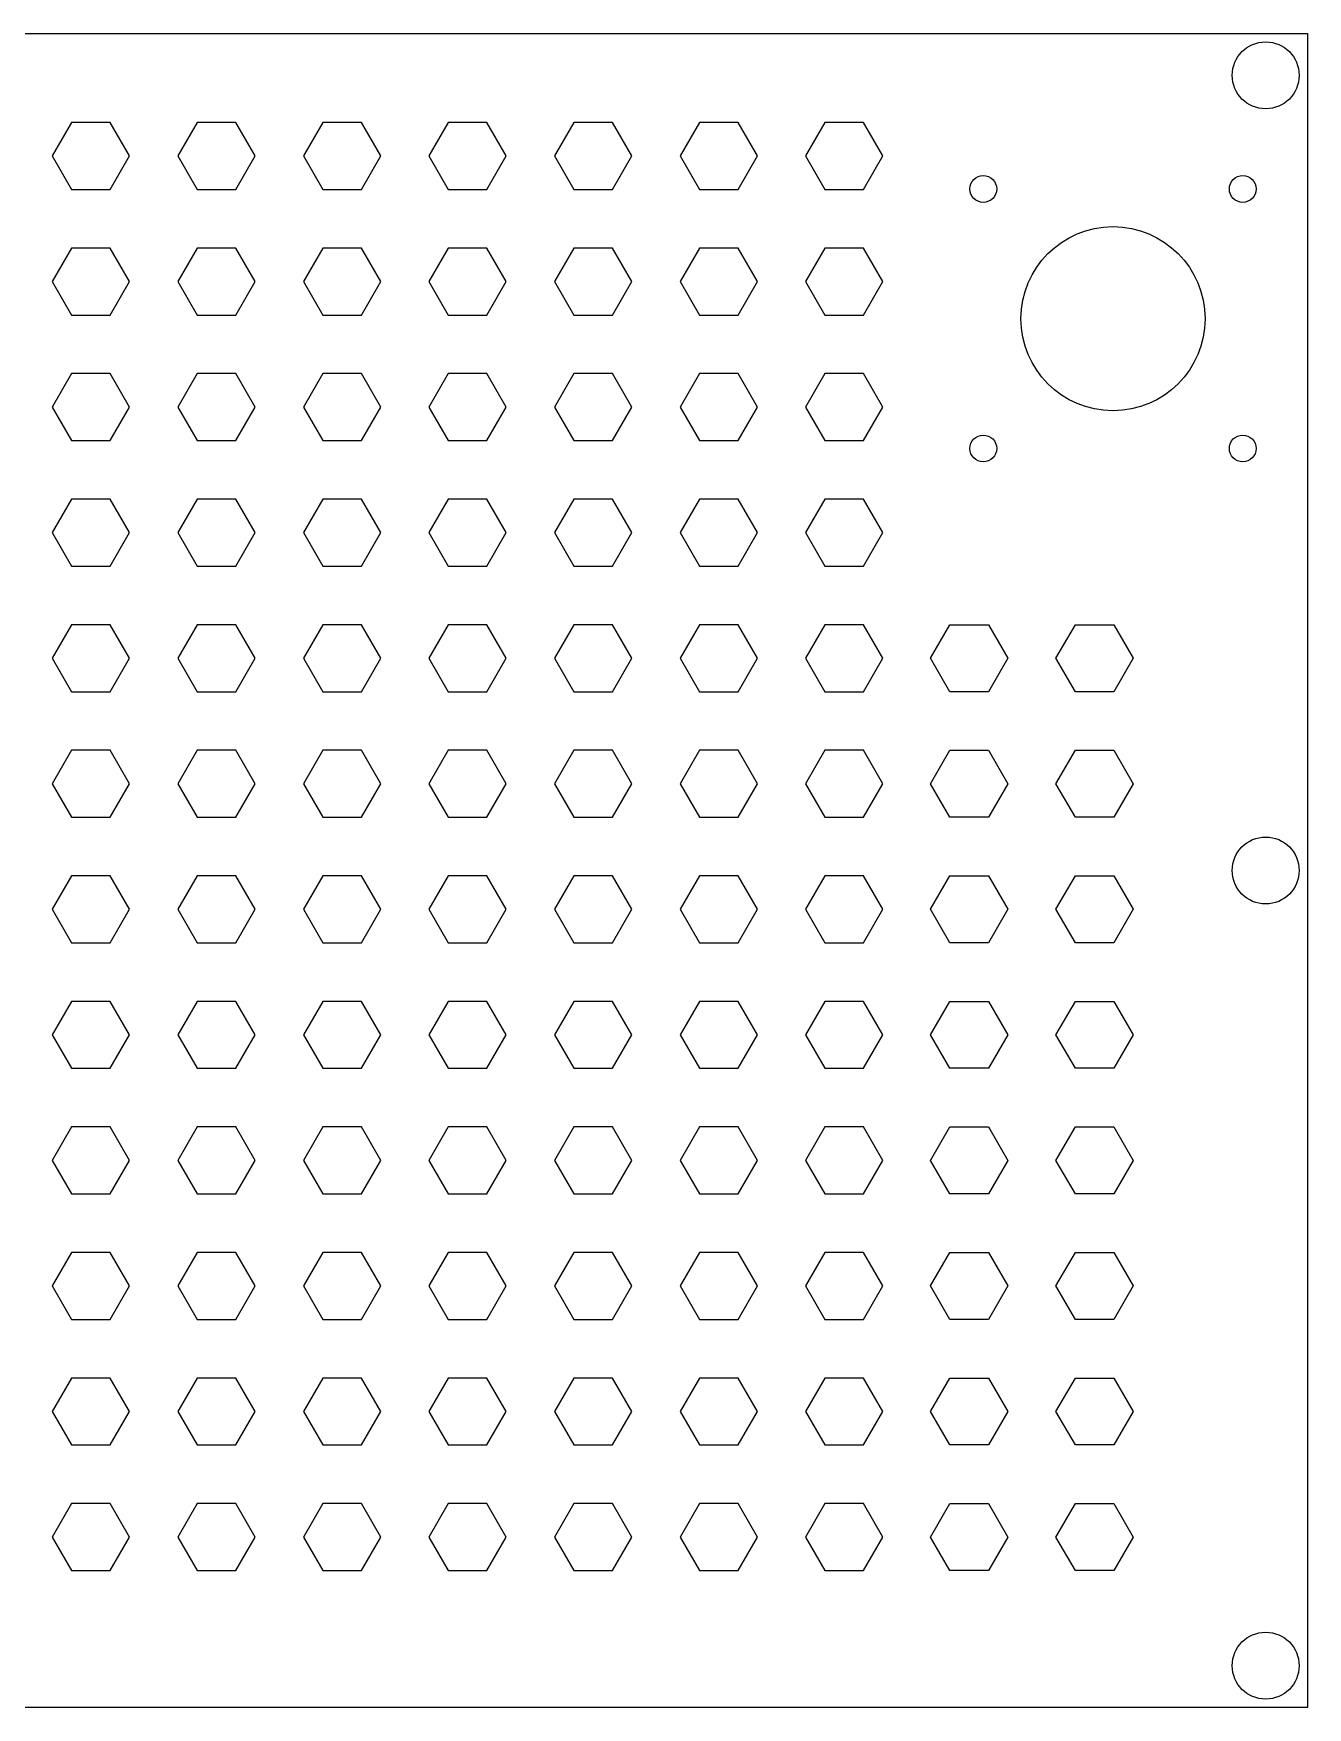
# Model space of a CAD drawing. Header units: millimetres. Extents: x -200 to 200, y 114 to 314.
# Drawn here: x 47.8 to 200, y 114.2 to 314.1 of the extents above; entities that cross this region are included whole.
import ezdxf

# ---------------------------------------------------------------- set-up
doc = ezdxf.new("R2010")
doc.units = ezdxf.units.MM
doc.layers.add('Shape2DView', color=7, linetype='CONTINUOUS')

msp = doc.modelspace()

# ---------------------------------------------------------------- linework, layer by layer
at = {"layer": 'Shape2DView'}
for p, q in [((-200, 314.15), (200, 314.15)), ((200, 314.15), (200, 114.15)), ((52.3512, 303.515), (50.0414, 299.515)), ((56.9702, 303.515), (52.3512, 303.515)), ((59.28, 299.515), (56.9702, 303.515)), ((67.3512, 303.515), (65.0414, 299.515)), ((71.9702, 303.515), (67.3512, 303.515)), ((74.28, 299.515), (71.9702, 303.515)), ((82.3512, 303.515), (80.0414, 299.515)), ((86.9702, 303.515), (82.3512, 303.515)), ((89.28, 299.515), (86.9702, 303.515)), ((97.3512, 303.515), (95.0414, 299.515)), ((101.97, 303.515), (97.3512, 303.515)), ((104.28, 299.515), (101.97, 303.515)), ((112.351, 303.515), (110.041, 299.515)), ((116.97, 303.515), (112.351, 303.515)), ((119.28, 299.515), (116.97, 303.515)), ((127.351, 303.515), (125.041, 299.515)), ((131.97, 303.515), (127.351, 303.515)), ((134.28, 299.515), (131.97, 303.515)), ((142.351, 303.515), (140.041, 299.515)), ((146.97, 303.515), (142.351, 303.515)), ((149.28, 299.515), (146.97, 303.515)), ((50.0414, 299.515), (52.3512, 295.515)), ((56.9702, 295.515), (59.28, 299.515)), ((65.0414, 299.515), (67.3512, 295.515)), ((71.9702, 295.515), (74.28, 299.515)), ((80.0414, 299.515), (82.3512, 295.515)), ((86.9702, 295.515), (89.28, 299.515)), ((95.0414, 299.515), (97.3512, 295.515)), ((101.97, 295.515), (104.28, 299.515)), ((110.041, 299.515), (112.351, 295.515)), ((116.97, 295.515), (119.28, 299.515)), ((125.041, 299.515), (127.351, 295.515)), ((131.97, 295.515), (134.28, 299.515)), ((140.041, 299.515), (142.351, 295.515)), ((146.97, 295.515), (149.28, 299.515)), ((52.3512, 295.515), (56.9702, 295.515)), ((67.3512, 295.515), (71.9702, 295.515)), ((82.3512, 295.515), (86.9702, 295.515)), ((97.3512, 295.515), (101.97, 295.515)), ((112.351, 295.515), (116.97, 295.515)), ((127.351, 295.515), (131.97, 295.515)), ((142.351, 295.515), (146.97, 295.515)), ((52.3512, 288.515), (50.0414, 284.515)), ((56.9702, 288.515), (52.3512, 288.515)), ((59.28, 284.515), (56.9702, 288.515)), ((67.3512, 288.515), (65.0414, 284.515)), ((71.9702, 288.515), (67.3512, 288.515)), ((74.28, 284.515), (71.9702, 288.515)), ((82.3512, 288.515), (80.0414, 284.515)), ((86.9702, 288.515), (82.3512, 288.515)), ((89.28, 284.515), (86.9702, 288.515)), ((97.3512, 288.515), (95.0414, 284.515)), ((101.97, 288.515), (97.3512, 288.515)), ((104.28, 284.515), (101.97, 288.515)), ((112.351, 288.515), (110.041, 284.515)), ((116.97, 288.515), (112.351, 288.515)), ((119.28, 284.515), (116.97, 288.515)), ((127.351, 288.515), (125.041, 284.515)), ((131.97, 288.515), (127.351, 288.515)), ((134.28, 284.515), (131.97, 288.515)), ((142.351, 288.515), (140.041, 284.515)), ((146.97, 288.515), (142.351, 288.515)), ((149.28, 284.515), (146.97, 288.515)), ((50.0414, 284.515), (52.3512, 280.515)), ((56.9702, 280.515), (59.28, 284.515)), ((65.0414, 284.515), (67.3512, 280.515)), ((71.9702, 280.515), (74.28, 284.515)), ((80.0414, 284.515), (82.3512, 280.515)), ((86.9702, 280.515), (89.28, 284.515)), ((95.0414, 284.515), (97.3512, 280.515)), ((101.97, 280.515), (104.28, 284.515)), ((110.041, 284.515), (112.351, 280.515)), ((116.97, 280.515), (119.28, 284.515)), ((125.041, 284.515), (127.351, 280.515)), ((131.97, 280.515), (134.28, 284.515)), ((140.041, 284.515), (142.351, 280.515)), ((146.97, 280.515), (149.28, 284.515)), ((52.3512, 280.515), (56.9702, 280.515)), ((67.3512, 280.515), (71.9702, 280.515)), ((82.3512, 280.515), (86.9702, 280.515)), ((97.3512, 280.515), (101.97, 280.515)), ((112.351, 280.515), (116.97, 280.515)), ((127.351, 280.515), (131.97, 280.515)), ((142.351, 280.515), (146.97, 280.515)), ((52.3512, 273.515), (50.0414, 269.515)), ((56.9702, 273.515), (52.3512, 273.515)), ((59.28, 269.515), (56.9702, 273.515)), ((67.3512, 273.515), (65.0414, 269.515)), ((71.9702, 273.515), (67.3512, 273.515)), ((74.28, 269.515), (71.9702, 273.515)), ((82.3512, 273.515), (80.0414, 269.515)), ((86.9702, 273.515), (82.3512, 273.515)), ((89.28, 269.515), (86.9702, 273.515)), ((97.3512, 273.515), (95.0414, 269.515)), ((101.97, 273.515), (97.3512, 273.515)), ((104.28, 269.515), (101.97, 273.515)), ((112.351, 273.515), (110.041, 269.515)), ((116.97, 273.515), (112.351, 273.515)), ((119.28, 269.515), (116.97, 273.515)), ((127.351, 273.515), (125.041, 269.515)), ((131.97, 273.515), (127.351, 273.515)), ((134.28, 269.515), (131.97, 273.515)), ((142.351, 273.515), (140.041, 269.515)), ((146.97, 273.515), (142.351, 273.515)), ((149.28, 269.515), (146.97, 273.515)), ((50.0414, 269.515), (52.3512, 265.515)), ((56.9702, 265.515), (59.28, 269.515)), ((65.0414, 269.515), (67.3512, 265.515)), ((71.9702, 265.515), (74.28, 269.515)), ((80.0414, 269.515), (82.3512, 265.515)), ((86.9702, 265.515), (89.28, 269.515)), ((95.0414, 269.515), (97.3512, 265.515)), ((101.97, 265.515), (104.28, 269.515)), ((110.041, 269.515), (112.351, 265.515)), ((116.97, 265.515), (119.28, 269.515)), ((125.041, 269.515), (127.351, 265.515)), ((131.97, 265.515), (134.28, 269.515)), ((140.041, 269.515), (142.351, 265.515)), ((146.97, 265.515), (149.28, 269.515)), ((52.3512, 265.515), (56.9702, 265.515)), ((67.3512, 265.515), (71.9702, 265.515)), ((82.3512, 265.515), (86.9702, 265.515)), ((97.3512, 265.515), (101.97, 265.515)), ((112.351, 265.515), (116.97, 265.515)), ((127.351, 265.515), (131.97, 265.515)), ((142.351, 265.515), (146.97, 265.515)), ((52.3512, 258.515), (50.0414, 254.515)), ((56.9702, 258.515), (52.3512, 258.515)), ((59.28, 254.515), (56.9702, 258.515)), ((67.3512, 258.515), (65.0414, 254.515)), ((71.9702, 258.515), (67.3512, 258.515)), ((74.28, 254.515), (71.9702, 258.515)), ((82.3512, 258.515), (80.0414, 254.515)), ((86.9702, 258.515), (82.3512, 258.515)), ((89.28, 254.515), (86.9702, 258.515)), ((97.3512, 258.515), (95.0414, 254.515)), ((101.97, 258.515), (97.3512, 258.515)), ((104.28, 254.515), (101.97, 258.515)), ((112.351, 258.515), (110.041, 254.515)), ((116.97, 258.515), (112.351, 258.515)), ((119.28, 254.515), (116.97, 258.515)), ((127.351, 258.515), (125.041, 254.515)), ((131.97, 258.515), (127.351, 258.515)), ((134.28, 254.515), (131.97, 258.515)), ((142.351, 258.515), (140.041, 254.515)), ((146.97, 258.515), (142.351, 258.515)), ((149.28, 254.515), (146.97, 258.515)), ((50.0414, 254.515), (52.3512, 250.515)), ((56.9702, 250.515), (59.28, 254.515)), ((65.0414, 254.515), (67.3512, 250.515)), ((71.9702, 250.515), (74.28, 254.515)), ((80.0414, 254.515), (82.3512, 250.515)), ((86.9702, 250.515), (89.28, 254.515)), ((95.0414, 254.515), (97.3512, 250.515)), ((101.97, 250.515), (104.28, 254.515)), ((110.041, 254.515), (112.351, 250.515)), ((116.97, 250.515), (119.28, 254.515)), ((125.041, 254.515), (127.351, 250.515)), ((131.97, 250.515), (134.28, 254.515)), ((140.041, 254.515), (142.351, 250.515)), ((146.97, 250.515), (149.28, 254.515)), ((52.3512, 250.515), (56.9702, 250.515)), ((67.3512, 250.515), (71.9702, 250.515)), ((82.3512, 250.515), (86.9702, 250.515)), ((97.3512, 250.515), (101.97, 250.515)), ((112.351, 250.515), (116.97, 250.515)), ((127.351, 250.515), (131.97, 250.515)), ((142.351, 250.515), (146.97, 250.515)), ((52.3512, 243.515), (50.0414, 239.515)), ((56.9702, 243.515), (52.3512, 243.515)), ((59.28, 239.515), (56.9702, 243.515)), ((67.3512, 243.515), (65.0414, 239.515)), ((71.9702, 243.515), (67.3512, 243.515)), ((74.28, 239.515), (71.9702, 243.515)), ((82.3512, 243.515), (80.0414, 239.515)), ((86.9702, 243.515), (82.3512, 243.515)), ((89.28, 239.515), (86.9702, 243.515)), ((97.3512, 243.515), (95.0414, 239.515)), ((101.97, 243.515), (97.3512, 243.515)), ((104.28, 239.515), (101.97, 243.515)), ((112.351, 243.515), (110.041, 239.515)), ((116.97, 243.515), (112.351, 243.515)), ((119.28, 239.515), (116.97, 243.515)), ((127.351, 243.515), (125.041, 239.515)), ((131.97, 243.515), (127.351, 243.515)), ((134.28, 239.515), (131.97, 243.515)), ((142.351, 243.515), (140.041, 239.515)), ((146.97, 243.515), (142.351, 243.515)), ((149.28, 239.515), (146.97, 243.515)), ((154.951, 239.515), (157.261, 243.515)), ((157.261, 243.515), (161.88, 243.515)), ((161.88, 243.515), (164.19, 239.515)), ((169.951, 239.515), (172.261, 243.515)), ((172.261, 243.515), (176.88, 243.515)), ((176.88, 243.515), (179.19, 239.515)), ((50.0414, 239.515), (52.3512, 235.515)), ((56.9702, 235.515), (59.28, 239.515)), ((65.0414, 239.515), (67.3512, 235.515)), ((71.9702, 235.515), (74.28, 239.515)), ((80.0414, 239.515), (82.3512, 235.515)), ((86.9702, 235.515), (89.28, 239.515)), ((95.0414, 239.515), (97.3512, 235.515)), ((101.97, 235.515), (104.28, 239.515)), ((110.041, 239.515), (112.351, 235.515)), ((116.97, 235.515), (119.28, 239.515)), ((125.041, 239.515), (127.351, 235.515)), ((131.97, 235.515), (134.28, 239.515)), ((140.041, 239.515), (142.351, 235.515)), ((146.97, 235.515), (149.28, 239.515)), ((157.261, 235.515), (154.951, 239.515)), ((164.19, 239.515), (161.88, 235.515)), ((172.261, 235.515), (169.951, 239.515)), ((179.19, 239.515), (176.88, 235.515)), ((52.3512, 235.515), (56.9702, 235.515)), ((67.3512, 235.515), (71.9702, 235.515)), ((82.3512, 235.515), (86.9702, 235.515)), ((97.3512, 235.515), (101.97, 235.515)), ((112.351, 235.515), (116.97, 235.515)), ((127.351, 235.515), (131.97, 235.515)), ((142.351, 235.515), (146.97, 235.515)), ((161.88, 235.515), (157.261, 235.515)), ((176.88, 235.515), (172.261, 235.515)), ((52.3512, 228.515), (50.0414, 224.515)), ((56.9702, 228.515), (52.3512, 228.515)), ((59.28, 224.515), (56.9702, 228.515)), ((67.3512, 228.515), (65.0414, 224.515)), ((71.9702, 228.515), (67.3512, 228.515)), ((74.28, 224.515), (71.9702, 228.515)), ((82.3512, 228.515), (80.0414, 224.515)), ((86.9702, 228.515), (82.3512, 228.515)), ((89.28, 224.515), (86.9702, 228.515)), ((97.3512, 228.515), (95.0414, 224.515)), ((101.97, 228.515), (97.3512, 228.515)), ((104.28, 224.515), (101.97, 228.515)), ((112.351, 228.515), (110.041, 224.515)), ((116.97, 228.515), (112.351, 228.515)), ((119.28, 224.515), (116.97, 228.515)), ((127.351, 228.515), (125.041, 224.515)), ((131.97, 228.515), (127.351, 228.515)), ((134.28, 224.515), (131.97, 228.515)), ((142.351, 228.515), (140.041, 224.515)), ((146.97, 228.515), (142.351, 228.515)), ((149.28, 224.515), (146.97, 228.515)), ((154.951, 224.515), (157.261, 228.515)), ((157.261, 228.515), (161.88, 228.515)), ((161.88, 228.515), (164.19, 224.515)), ((169.951, 224.515), (172.261, 228.515)), ((172.261, 228.515), (176.88, 228.515)), ((176.88, 228.515), (179.19, 224.515)), ((50.0414, 224.515), (52.3512, 220.515)), ((56.9702, 220.515), (59.28, 224.515)), ((65.0414, 224.515), (67.3512, 220.515)), ((71.9702, 220.515), (74.28, 224.515)), ((80.0414, 224.515), (82.3512, 220.515)), ((86.9702, 220.515), (89.28, 224.515)), ((95.0414, 224.515), (97.3512, 220.515)), ((101.97, 220.515), (104.28, 224.515)), ((110.041, 224.515), (112.351, 220.515)), ((116.97, 220.515), (119.28, 224.515)), ((125.041, 224.515), (127.351, 220.515)), ((131.97, 220.515), (134.28, 224.515)), ((140.041, 224.515), (142.351, 220.515)), ((146.97, 220.515), (149.28, 224.515)), ((157.261, 220.515), (154.951, 224.515)), ((164.19, 224.515), (161.88, 220.515)), ((172.261, 220.515), (169.951, 224.515)), ((179.19, 224.515), (176.88, 220.515)), ((52.3512, 220.515), (56.9702, 220.515)), ((67.3512, 220.515), (71.9702, 220.515)), ((82.3512, 220.515), (86.9702, 220.515)), ((97.3512, 220.515), (101.97, 220.515)), ((112.351, 220.515), (116.97, 220.515)), ((127.351, 220.515), (131.97, 220.515)), ((142.351, 220.515), (146.97, 220.515)), ((161.88, 220.515), (157.261, 220.515)), ((176.88, 220.515), (172.261, 220.515)), ((52.3512, 213.515), (50.0414, 209.515)), ((56.9702, 213.515), (52.3512, 213.515)), ((59.28, 209.515), (56.9702, 213.515)), ((67.3512, 213.515), (65.0414, 209.515)), ((71.9702, 213.515), (67.3512, 213.515)), ((74.28, 209.515), (71.9702, 213.515)), ((82.3512, 213.515), (80.0414, 209.515)), ((86.9702, 213.515), (82.3512, 213.515)), ((89.28, 209.515), (86.9702, 213.515)), ((97.3512, 213.515), (95.0414, 209.515)), ((101.97, 213.515), (97.3512, 213.515)), ((104.28, 209.515), (101.97, 213.515)), ((112.351, 213.515), (110.041, 209.515)), ((116.97, 213.515), (112.351, 213.515)), ((119.28, 209.515), (116.97, 213.515)), ((127.351, 213.515), (125.041, 209.515)), ((131.97, 213.515), (127.351, 213.515)), ((134.28, 209.515), (131.97, 213.515)), ((142.351, 213.515), (140.041, 209.515)), ((146.97, 213.515), (142.351, 213.515)), ((149.28, 209.515), (146.97, 213.515)), ((154.951, 209.515), (157.261, 213.515)), ((157.261, 213.515), (161.88, 213.515)), ((161.88, 213.515), (164.19, 209.515)), ((169.951, 209.515), (172.261, 213.515)), ((172.261, 213.515), (176.88, 213.515)), ((176.88, 213.515), (179.19, 209.515)), ((50.0414, 209.515), (52.3512, 205.515)), ((56.9702, 205.515), (59.28, 209.515)), ((65.0414, 209.515), (67.3512, 205.515)), ((71.9702, 205.515), (74.28, 209.515)), ((80.0414, 209.515), (82.3512, 205.515)), ((86.9702, 205.515), (89.28, 209.515)), ((95.0414, 209.515), (97.3512, 205.515)), ((101.97, 205.515), (104.28, 209.515)), ((110.041, 209.515), (112.351, 205.515)), ((116.97, 205.515), (119.28, 209.515)), ((125.041, 209.515), (127.351, 205.515)), ((131.97, 205.515), (134.28, 209.515)), ((140.041, 209.515), (142.351, 205.515)), ((146.97, 205.515), (149.28, 209.515)), ((157.261, 205.515), (154.951, 209.515)), ((164.19, 209.515), (161.88, 205.515)), ((172.261, 205.515), (169.951, 209.515)), ((179.19, 209.515), (176.88, 205.515)), ((52.3512, 205.515), (56.9702, 205.515)), ((67.3512, 205.515), (71.9702, 205.515)), ((82.3512, 205.515), (86.9702, 205.515)), ((97.3512, 205.515), (101.97, 205.515)), ((112.351, 205.515), (116.97, 205.515)), ((127.351, 205.515), (131.97, 205.515)), ((142.351, 205.515), (146.97, 205.515)), ((161.88, 205.515), (157.261, 205.515)), ((176.88, 205.515), (172.261, 205.515)), ((52.3512, 198.515), (50.0414, 194.515)), ((56.9702, 198.515), (52.3512, 198.515)), ((59.28, 194.515), (56.9702, 198.515)), ((67.3512, 198.515), (65.0414, 194.515)), ((71.9702, 198.515), (67.3512, 198.515)), ((74.28, 194.515), (71.9702, 198.515)), ((82.3512, 198.515), (80.0414, 194.515)), ((86.9702, 198.515), (82.3512, 198.515)), ((89.28, 194.515), (86.9702, 198.515)), ((97.3512, 198.515), (95.0414, 194.515)), ((101.97, 198.515), (97.3512, 198.515)), ((104.28, 194.515), (101.97, 198.515)), ((112.351, 198.515), (110.041, 194.515)), ((116.97, 198.515), (112.351, 198.515)), ((119.28, 194.515), (116.97, 198.515)), ((127.351, 198.515), (125.041, 194.515)), ((131.97, 198.515), (127.351, 198.515)), ((134.28, 194.515), (131.97, 198.515)), ((142.351, 198.515), (140.041, 194.515)), ((146.97, 198.515), (142.351, 198.515)), ((149.28, 194.515), (146.97, 198.515)), ((154.951, 194.515), (157.261, 198.515)), ((157.261, 198.515), (161.88, 198.515)), ((161.88, 198.515), (164.19, 194.515)), ((169.951, 194.515), (172.261, 198.515)), ((172.261, 198.515), (176.88, 198.515)), ((176.88, 198.515), (179.19, 194.515)), ((50.0414, 194.515), (52.3512, 190.515)), ((56.9702, 190.515), (59.28, 194.515)), ((65.0414, 194.515), (67.3512, 190.515)), ((71.9702, 190.515), (74.28, 194.515)), ((80.0414, 194.515), (82.3512, 190.515)), ((86.9702, 190.515), (89.28, 194.515)), ((95.0414, 194.515), (97.3512, 190.515)), ((101.97, 190.515), (104.28, 194.515)), ((110.041, 194.515), (112.351, 190.515)), ((116.97, 190.515), (119.28, 194.515)), ((125.041, 194.515), (127.351, 190.515)), ((131.97, 190.515), (134.28, 194.515)), ((140.041, 194.515), (142.351, 190.515)), ((146.97, 190.515), (149.28, 194.515)), ((157.261, 190.515), (154.951, 194.515)), ((164.19, 194.515), (161.88, 190.515)), ((172.261, 190.515), (169.951, 194.515)), ((179.19, 194.515), (176.88, 190.515)), ((52.3512, 190.515), (56.9702, 190.515)), ((67.3512, 190.515), (71.9702, 190.515)), ((82.3512, 190.515), (86.9702, 190.515)), ((97.3512, 190.515), (101.97, 190.515)), ((112.351, 190.515), (116.97, 190.515)), ((127.351, 190.515), (131.97, 190.515)), ((142.351, 190.515), (146.97, 190.515)), ((161.88, 190.515), (157.261, 190.515)), ((176.88, 190.515), (172.261, 190.515)), ((52.3512, 183.515), (50.0414, 179.515)), ((56.9702, 183.515), (52.3512, 183.515)), ((59.28, 179.515), (56.9702, 183.515)), ((67.3512, 183.515), (65.0414, 179.515)), ((71.9702, 183.515), (67.3512, 183.515)), ((74.28, 179.515), (71.9702, 183.515)), ((82.3512, 183.515), (80.0414, 179.515)), ((86.9702, 183.515), (82.3512, 183.515)), ((89.28, 179.515), (86.9702, 183.515)), ((97.3512, 183.515), (95.0414, 179.515)), ((101.97, 183.515), (97.3512, 183.515)), ((104.28, 179.515), (101.97, 183.515)), ((112.351, 183.515), (110.041, 179.515)), ((116.97, 183.515), (112.351, 183.515)), ((119.28, 179.515), (116.97, 183.515)), ((127.351, 183.515), (125.041, 179.515)), ((131.97, 183.515), (127.351, 183.515)), ((134.28, 179.515), (131.97, 183.515)), ((142.351, 183.515), (140.041, 179.515)), ((146.97, 183.515), (142.351, 183.515)), ((149.28, 179.515), (146.97, 183.515)), ((154.951, 179.515), (157.261, 183.515)), ((157.261, 183.515), (161.88, 183.515)), ((161.88, 183.515), (164.19, 179.515)), ((169.951, 179.515), (172.261, 183.515)), ((172.261, 183.515), (176.88, 183.515)), ((176.88, 183.515), (179.19, 179.515)), ((50.0414, 179.515), (52.3512, 175.515)), ((56.9702, 175.515), (59.28, 179.515)), ((65.0414, 179.515), (67.3512, 175.515)), ((71.9702, 175.515), (74.28, 179.515)), ((80.0414, 179.515), (82.3512, 175.515)), ((86.9702, 175.515), (89.28, 179.515)), ((95.0414, 179.515), (97.3512, 175.515)), ((101.97, 175.515), (104.28, 179.515)), ((110.041, 179.515), (112.351, 175.515)), ((116.97, 175.515), (119.28, 179.515)), ((125.041, 179.515), (127.351, 175.515)), ((131.97, 175.515), (134.28, 179.515)), ((140.041, 179.515), (142.351, 175.515)), ((146.97, 175.515), (149.28, 179.515)), ((157.261, 175.515), (154.951, 179.515)), ((164.19, 179.515), (161.88, 175.515)), ((172.261, 175.515), (169.951, 179.515)), ((179.19, 179.515), (176.88, 175.515)), ((52.3512, 175.515), (56.9702, 175.515)), ((67.3512, 175.515), (71.9702, 175.515)), ((82.3512, 175.515), (86.9702, 175.515)), ((97.3512, 175.515), (101.97, 175.515)), ((112.351, 175.515), (116.97, 175.515)), ((127.351, 175.515), (131.97, 175.515)), ((142.351, 175.515), (146.97, 175.515)), ((161.88, 175.515), (157.261, 175.515)), ((176.88, 175.515), (172.261, 175.515)), ((52.3512, 168.515), (50.0414, 164.515)), ((56.9702, 168.515), (52.3512, 168.515)), ((59.28, 164.515), (56.9702, 168.515)), ((67.3512, 168.515), (65.0414, 164.515)), ((71.9702, 168.515), (67.3512, 168.515)), ((74.28, 164.515), (71.9702, 168.515)), ((82.3512, 168.515), (80.0414, 164.515)), ((86.9702, 168.515), (82.3512, 168.515)), ((89.28, 164.515), (86.9702, 168.515)), ((97.3512, 168.515), (95.0414, 164.515)), ((101.97, 168.515), (97.3512, 168.515)), ((104.28, 164.515), (101.97, 168.515)), ((112.351, 168.515), (110.041, 164.515)), ((116.97, 168.515), (112.351, 168.515)), ((119.28, 164.515), (116.97, 168.515)), ((127.351, 168.515), (125.041, 164.515)), ((131.97, 168.515), (127.351, 168.515)), ((134.28, 164.515), (131.97, 168.515)), ((142.351, 168.515), (140.041, 164.515)), ((146.97, 168.515), (142.351, 168.515)), ((149.28, 164.515), (146.97, 168.515)), ((154.951, 164.515), (157.261, 168.515)), ((157.261, 168.515), (161.88, 168.515)), ((161.88, 168.515), (164.19, 164.515)), ((169.951, 164.515), (172.261, 168.515)), ((172.261, 168.515), (176.88, 168.515)), ((176.88, 168.515), (179.19, 164.515)), ((50.0414, 164.515), (52.3512, 160.515)), ((56.9702, 160.515), (59.28, 164.515)), ((65.0414, 164.515), (67.3512, 160.515)), ((71.9702, 160.515), (74.28, 164.515)), ((80.0414, 164.515), (82.3512, 160.515)), ((86.9702, 160.515), (89.28, 164.515)), ((95.0414, 164.515), (97.3512, 160.515)), ((101.97, 160.515), (104.28, 164.515)), ((110.041, 164.515), (112.351, 160.515)), ((116.97, 160.515), (119.28, 164.515)), ((125.041, 164.515), (127.351, 160.515)), ((131.97, 160.515), (134.28, 164.515)), ((140.041, 164.515), (142.351, 160.515)), ((146.97, 160.515), (149.28, 164.515)), ((157.261, 160.515), (154.951, 164.515)), ((164.19, 164.515), (161.88, 160.515)), ((172.261, 160.515), (169.951, 164.515)), ((179.19, 164.515), (176.88, 160.515)), ((52.3512, 160.515), (56.9702, 160.515)), ((67.3512, 160.515), (71.9702, 160.515)), ((82.3512, 160.515), (86.9702, 160.515)), ((97.3512, 160.515), (101.97, 160.515)), ((112.351, 160.515), (116.97, 160.515)), ((127.351, 160.515), (131.97, 160.515)), ((142.351, 160.515), (146.97, 160.515)), ((161.88, 160.515), (157.261, 160.515)), ((176.88, 160.515), (172.261, 160.515)), ((52.3512, 153.515), (50.0414, 149.515)), ((56.9702, 153.515), (52.3512, 153.515)), ((59.28, 149.515), (56.9702, 153.515)), ((67.3512, 153.515), (65.0414, 149.515)), ((71.9702, 153.515), (67.3512, 153.515)), ((74.28, 149.515), (71.9702, 153.515)), ((82.3512, 153.515), (80.0414, 149.515)), ((86.9702, 153.515), (82.3512, 153.515)), ((89.28, 149.515), (86.9702, 153.515)), ((97.3512, 153.515), (95.0414, 149.515)), ((101.97, 153.515), (97.3512, 153.515)), ((104.28, 149.515), (101.97, 153.515)), ((112.351, 153.515), (110.041, 149.515)), ((116.97, 153.515), (112.351, 153.515)), ((119.28, 149.515), (116.97, 153.515)), ((127.351, 153.515), (125.041, 149.515)), ((131.97, 153.515), (127.351, 153.515)), ((134.28, 149.515), (131.97, 153.515)), ((142.351, 153.515), (140.041, 149.515)), ((146.97, 153.515), (142.351, 153.515)), ((149.28, 149.515), (146.97, 153.515)), ((154.951, 149.515), (157.261, 153.515)), ((157.261, 153.515), (161.88, 153.515)), ((161.88, 153.515), (164.19, 149.515)), ((169.951, 149.515), (172.261, 153.515)), ((172.261, 153.515), (176.88, 153.515)), ((176.88, 153.515), (179.19, 149.515)), ((50.0414, 149.515), (52.3512, 145.515)), ((56.9702, 145.515), (59.28, 149.515)), ((65.0414, 149.515), (67.3512, 145.515)), ((71.9702, 145.515), (74.28, 149.515)), ((80.0414, 149.515), (82.3512, 145.515)), ((86.9702, 145.515), (89.28, 149.515)), ((95.0414, 149.515), (97.3512, 145.515)), ((101.97, 145.515), (104.28, 149.515)), ((110.041, 149.515), (112.351, 145.515)), ((116.97, 145.515), (119.28, 149.515)), ((125.041, 149.515), (127.351, 145.515)), ((131.97, 145.515), (134.28, 149.515)), ((140.041, 149.515), (142.351, 145.515)), ((146.97, 145.515), (149.28, 149.515)), ((157.261, 145.515), (154.951, 149.515)), ((164.19, 149.515), (161.88, 145.515)), ((172.261, 145.515), (169.951, 149.515)), ((179.19, 149.515), (176.88, 145.515)), ((52.3512, 145.515), (56.9702, 145.515)), ((67.3512, 145.515), (71.9702, 145.515)), ((82.3512, 145.515), (86.9702, 145.515)), ((97.3512, 145.515), (101.97, 145.515)), ((112.351, 145.515), (116.97, 145.515)), ((127.351, 145.515), (131.97, 145.515)), ((142.351, 145.515), (146.97, 145.515)), ((161.88, 145.515), (157.261, 145.515)), ((176.88, 145.515), (172.261, 145.515)), ((52.3512, 138.515), (50.0414, 134.515)), ((56.9702, 138.515), (52.3512, 138.515)), ((59.28, 134.515), (56.9702, 138.515)), ((67.3512, 138.515), (65.0414, 134.515)), ((71.9702, 138.515), (67.3512, 138.515)), ((74.28, 134.515), (71.9702, 138.515)), ((82.3512, 138.515), (80.0414, 134.515)), ((86.9702, 138.515), (82.3512, 138.515)), ((89.28, 134.515), (86.9702, 138.515)), ((97.3512, 138.515), (95.0414, 134.515)), ((101.97, 138.515), (97.3512, 138.515)), ((104.28, 134.515), (101.97, 138.515)), ((112.351, 138.515), (110.041, 134.515)), ((116.97, 138.515), (112.351, 138.515)), ((119.28, 134.515), (116.97, 138.515)), ((127.351, 138.515), (125.041, 134.515)), ((131.97, 138.515), (127.351, 138.515)), ((134.28, 134.515), (131.97, 138.515)), ((142.351, 138.515), (140.041, 134.515)), ((146.97, 138.515), (142.351, 138.515)), ((149.28, 134.515), (146.97, 138.515)), ((154.951, 134.515), (157.261, 138.515)), ((157.261, 138.515), (161.88, 138.515)), ((161.88, 138.515), (164.19, 134.515)), ((169.951, 134.515), (172.261, 138.515)), ((172.261, 138.515), (176.88, 138.515)), ((176.88, 138.515), (179.19, 134.515)), ((50.0414, 134.515), (52.3512, 130.515)), ((56.9702, 130.515), (59.28, 134.515)), ((65.0414, 134.515), (67.3512, 130.515)), ((71.9702, 130.515), (74.28, 134.515)), ((80.0414, 134.515), (82.3512, 130.515)), ((86.9702, 130.515), (89.28, 134.515)), ((95.0414, 134.515), (97.3512, 130.515)), ((101.97, 130.515), (104.28, 134.515)), ((110.041, 134.515), (112.351, 130.515)), ((116.97, 130.515), (119.28, 134.515)), ((125.041, 134.515), (127.351, 130.515)), ((131.97, 130.515), (134.28, 134.515)), ((140.041, 134.515), (142.351, 130.515)), ((146.97, 130.515), (149.28, 134.515)), ((157.261, 130.515), (154.951, 134.515)), ((164.19, 134.515), (161.88, 130.515)), ((172.261, 130.515), (169.951, 134.515)), ((179.19, 134.515), (176.88, 130.515)), ((52.3512, 130.515), (56.9702, 130.515)), ((67.3512, 130.515), (71.9702, 130.515)), ((82.3512, 130.515), (86.9702, 130.515)), ((97.3512, 130.515), (101.97, 130.515)), ((112.351, 130.515), (116.97, 130.515)), ((127.351, 130.515), (131.97, 130.515)), ((142.351, 130.515), (146.97, 130.515)), ((161.88, 130.515), (157.261, 130.515)), ((176.88, 130.515), (172.261, 130.515)), ((200, 114.15), (-200, 114.15))]:
    msp.add_line(p, q, dxfattribs=at)
for centre, radius in [((195, 309.15), 4), ((161.264, 295.571), 1.6), ((192.264, 295.571), 1.6), ((176.764, 280.071), 11), ((161.264, 264.571), 1.6), ((192.264, 264.571), 1.6), ((195, 214.15), 4), ((195, 119.15), 4)]:
    msp.add_circle(centre, radius, dxfattribs=at)

doc.saveas('drawing.dxf')
